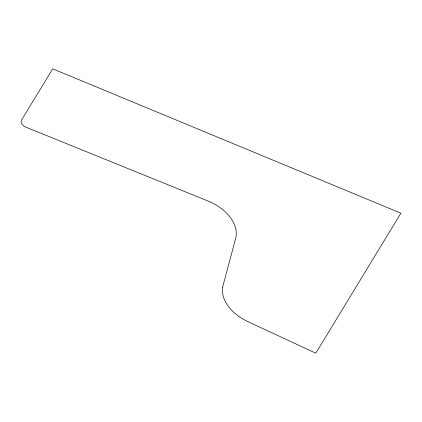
<?xml version="1.0" encoding="UTF-8"?>
<svg xmlns="http://www.w3.org/2000/svg" width="422" height="422" viewBox="0 0 422 422"><rect width="100%" height="100%" fill="white"/><g stroke="black" fill="none" stroke-linecap="round" stroke-linejoin="round"><path stroke-width="0.63" d="M222.584 287.25L222.468 288.917A41.287 27.572 19.7 0 0 247.904 321.638L315.798 353.193L400.9 213.179L52.703 68.807L21.548 120.064A6.884 4.595 19.7 0 0 25.811 127.127L207.988 201.004A41.287 27.572 19.7 0 1 235.629 238.525L222.584 287.25"/></g></svg>
